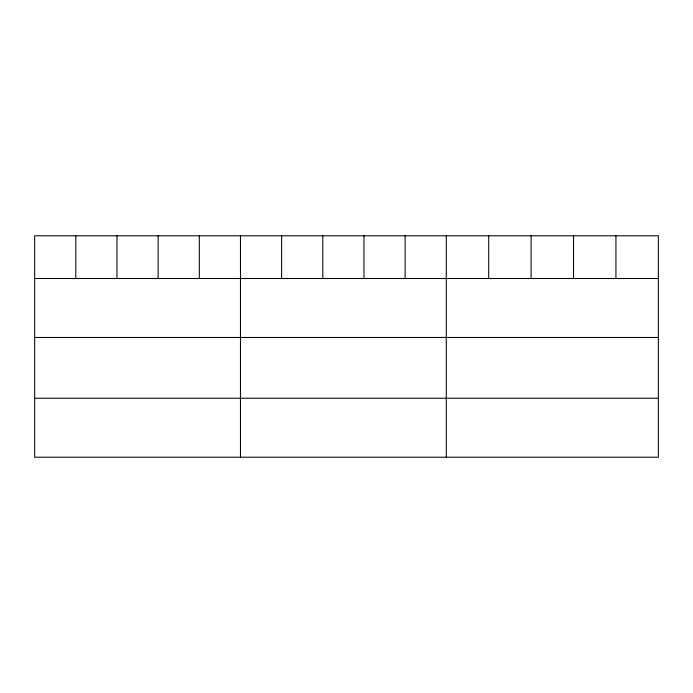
<?xml version="1.0" encoding="UTF-8"?>
<svg xmlns="http://www.w3.org/2000/svg" width="693" height="693" viewBox="0 0 693 693"><rect width="100%" height="100%" fill="white"/><g stroke="black" fill="none" stroke-linecap="round" stroke-linejoin="round"><path stroke-width="1.04" d="M658.35 278.508L658.35 457.207L34.65 457.207L34.65 235.793L658.35 235.793L658.35 278.508L34.65 278.508M34.65 337.474L658.35 337.474M34.65 398.232L658.35 398.232M615.938 235.793L615.938 278.508M573.527 235.793L573.527 278.508M531.115 235.793L531.115 278.508M488.704 235.793L488.704 278.508M446.292 235.793L446.292 457.207M405.128 235.793L405.128 278.508M363.964 235.793L363.964 278.508M322.799 235.793L322.799 278.508M281.635 235.793L281.635 278.508M240.471 235.793L240.471 457.207M199.307 235.793L199.307 278.508M158.143 235.793L158.143 278.508M116.978 235.793L116.978 278.508M75.814 235.793L75.814 278.508"/></g></svg>
